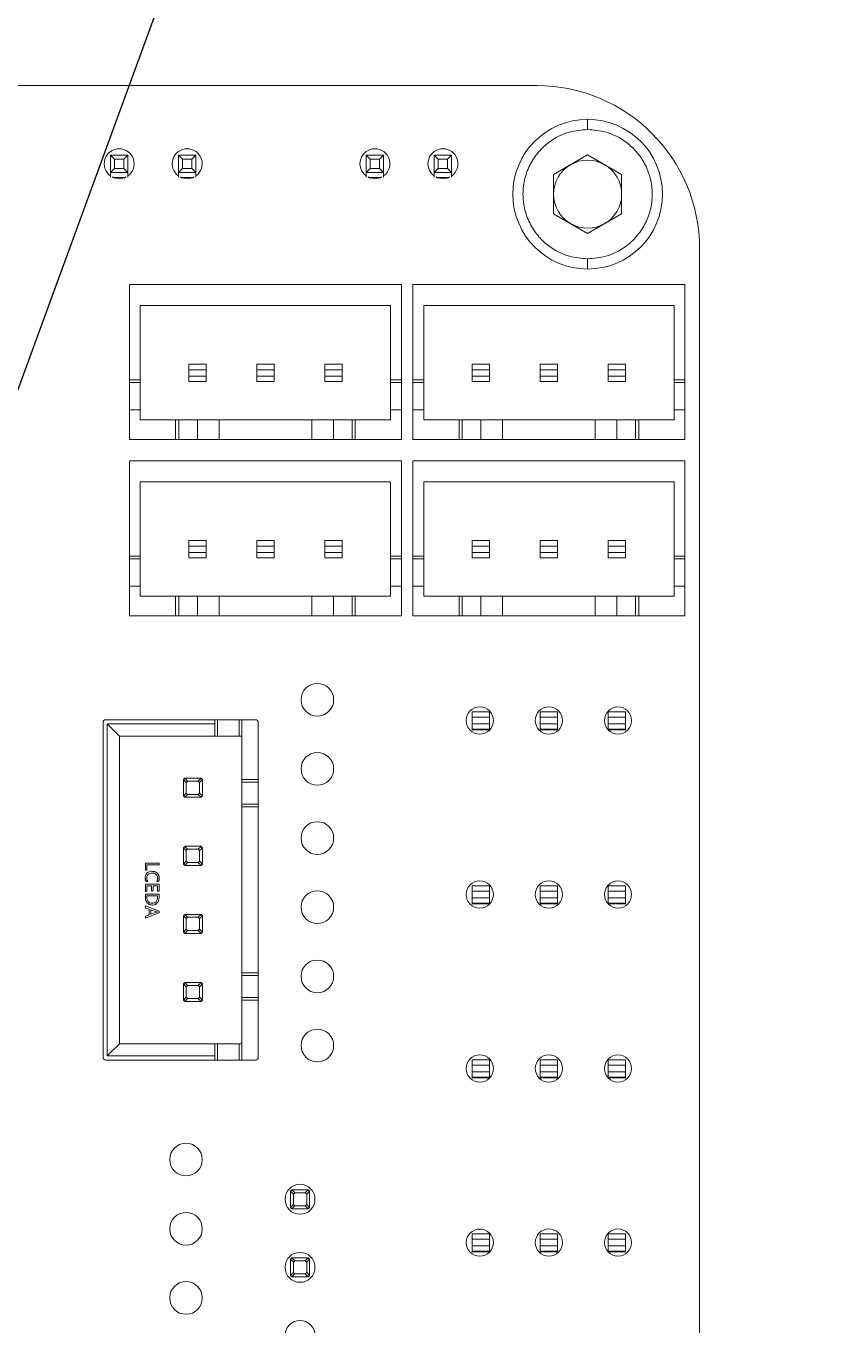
# Model space of a CAD drawing. Header units: millimetres. Extents: x -529 to 1738, y -425 to 849.
# Drawn here: x 223.68 to 238.18, y 770.59 to 794.45 of the extents above; entities that cross this region are included whole.
import ezdxf

# ---------------------------------------------------------------- set-up
doc = ezdxf.new("R2010")
doc.units = ezdxf.units.MM

msp = doc.modelspace()

# ---------------------------------------------------------------- linework, layer by layer
msp.add_line((215.044, 764.596), (238.179, 827.735))
at = {"color": 7, "linetype": 'Continuous', "lineweight": 15}
for p, q in [((233.065, 793.351), (193.065, 793.351)), ((225.234, 791.756), (225.234, 792.076)), ((225.309, 792.001), (225.234, 792.076)), ((225.234, 792.076), (225.554, 792.076)), ((225.554, 792.076), (225.479, 792.001)), ((225.554, 792.076), (225.554, 791.756)), ((226.559, 792.001), (226.484, 792.076)), ((226.484, 792.076), (226.804, 792.076)), ((226.484, 791.756), (226.484, 792.076)), ((226.804, 792.076), (226.729, 792.001)), ((226.804, 792.076), (226.804, 791.756)), ((229.933, 791.756), (229.933, 792.076)), ((230.008, 792.001), (229.933, 792.076)), ((229.933, 792.076), (230.253, 792.076)), ((230.253, 792.076), (230.178, 792.001)), ((230.253, 792.076), (230.253, 791.756)), ((231.183, 791.756), (231.183, 792.076)), ((231.258, 792.001), (231.183, 792.076)), ((231.183, 792.076), (231.503, 792.076)), ((231.503, 792.076), (231.428, 792.001)), ((231.503, 792.076), (231.503, 791.756)), ((234.001, 792.079), (233.376, 791.718)), ((234.626, 791.718), (234.001, 792.079)), ((225.309, 791.831), (225.234, 791.756)), ((225.309, 792.001), (225.309, 791.831)), ((225.479, 792.001), (225.309, 792.001)), ((225.309, 791.831), (225.479, 791.831)), ((225.479, 791.831), (225.479, 792.001)), ((225.554, 791.756), (225.479, 791.831)), ((226.559, 791.831), (226.484, 791.756)), ((226.729, 792.001), (226.559, 792.001)), ((226.559, 792.001), (226.559, 791.831)), ((226.559, 791.831), (226.729, 791.831)), ((226.729, 791.831), (226.729, 792.001)), ((226.804, 791.756), (226.729, 791.831)), ((230.008, 791.831), (229.933, 791.756)), ((230.178, 792.001), (230.008, 792.001)), ((230.008, 792.001), (230.008, 791.831)), ((230.008, 791.831), (230.178, 791.831)), ((230.178, 791.831), (230.178, 792.001)), ((230.253, 791.756), (230.178, 791.831)), ((231.258, 791.831), (231.183, 791.756)), ((231.258, 792.001), (231.258, 791.831)), ((231.428, 792.001), (231.258, 792.001)), ((231.258, 791.831), (231.428, 791.831)), ((231.428, 791.831), (231.428, 792.001)), ((231.503, 791.756), (231.428, 791.831)), ((225.554, 791.756), (225.234, 791.756)), ((225.234, 791.753), (225.234, 791.756)), ((225.234, 791.753), (225.554, 791.753)), ((225.234, 791.672), (225.234, 791.753)), ((225.29, 791.661), (225.497, 791.661)), ((225.554, 791.756), (225.554, 791.753)), ((225.554, 791.753), (225.554, 791.672)), ((226.804, 791.756), (226.484, 791.756)), ((226.484, 791.753), (226.484, 791.756)), ((226.484, 791.753), (226.804, 791.753)), ((226.484, 791.672), (226.484, 791.753)), ((226.54, 791.661), (226.747, 791.661)), ((226.804, 791.756), (226.804, 791.753)), ((226.804, 791.753), (226.804, 791.672)), ((230.253, 791.756), (229.933, 791.756)), ((229.933, 791.753), (229.933, 791.756)), ((229.933, 791.753), (230.253, 791.753)), ((229.933, 791.672), (229.933, 791.753)), ((229.989, 791.661), (230.196, 791.661)), ((230.253, 791.756), (230.253, 791.753)), ((230.253, 791.753), (230.253, 791.672)), ((231.503, 791.756), (231.183, 791.756)), ((231.183, 791.753), (231.183, 791.756)), ((231.183, 791.753), (231.503, 791.753)), ((231.183, 791.672), (231.183, 791.753)), ((231.239, 791.661), (231.446, 791.661)), ((231.503, 791.756), (231.503, 791.753)), ((231.503, 791.753), (231.503, 791.672)), ((233.376, 791.718), (233.376, 790.996)), ((234.626, 790.996), (234.626, 791.718)), ((233.376, 790.996), (234.001, 790.635)), ((234.001, 790.635), (234.626, 790.996)), ((236.058, 746.357), (236.058, 790.357)), ((230.582, 789.699), (225.582, 789.699)), ((225.582, 789.699), (225.582, 787.949)), ((230.582, 787.949), (230.582, 789.699)), ((235.789, 789.699), (230.789, 789.699)), ((230.789, 789.699), (230.789, 787.949)), ((235.789, 787.949), (235.789, 789.699)), ((225.782, 789.312), (230.382, 789.312)), ((225.782, 787.949), (225.782, 789.312)), ((230.382, 789.312), (230.382, 787.949)), ((230.989, 789.312), (235.589, 789.312)), ((230.989, 787.949), (230.989, 789.312)), ((235.589, 789.312), (235.589, 787.949)), ((226.672, 788.134), (226.672, 788.234)), ((226.992, 788.234), (226.672, 788.234)), ((226.992, 788.134), (226.992, 788.234)), ((227.922, 788.134), (227.922, 788.234)), ((228.242, 788.234), (227.922, 788.234)), ((228.242, 788.134), (228.242, 788.234)), ((229.172, 788.134), (229.172, 788.234)), ((229.492, 788.234), (229.172, 788.234)), ((229.492, 788.134), (229.492, 788.234)), ((231.879, 788.134), (231.879, 788.234)), ((232.199, 788.234), (231.879, 788.234)), ((232.199, 788.134), (232.199, 788.234)), ((233.449, 788.234), (233.129, 788.234)), ((233.129, 788.134), (233.129, 788.234)), ((233.449, 788.134), (233.449, 788.234)), ((234.379, 788.134), (234.379, 788.234)), ((234.699, 788.234), (234.379, 788.234)), ((234.699, 788.134), (234.699, 788.234)), ((226.672, 788.014), (226.672, 788.134)), ((226.992, 788.134), (226.672, 788.134)), ((226.672, 788.014), (226.992, 788.014)), ((226.672, 787.914), (226.672, 788.014)), ((226.992, 788.014), (226.992, 788.134)), ((226.992, 787.914), (226.992, 788.014)), ((228.242, 788.134), (227.922, 788.134)), ((227.922, 788.014), (227.922, 788.134)), ((227.922, 788.014), (228.242, 788.014)), ((227.922, 787.914), (227.922, 788.014)), ((228.242, 788.014), (228.242, 788.134)), ((228.242, 787.914), (228.242, 788.014)), ((229.492, 788.134), (229.172, 788.134)), ((229.172, 788.014), (229.172, 788.134)), ((229.172, 787.914), (229.172, 788.014)), ((229.172, 788.014), (229.492, 788.014)), ((229.492, 788.014), (229.492, 788.134)), ((229.492, 787.914), (229.492, 788.014)), ((232.199, 788.134), (231.879, 788.134)), ((231.879, 788.014), (231.879, 788.134)), ((231.879, 788.014), (232.199, 788.014)), ((231.879, 787.914), (231.879, 788.014)), ((232.199, 788.014), (232.199, 788.134)), ((232.199, 787.914), (232.199, 788.014)), ((233.129, 788.014), (233.129, 788.134)), ((233.449, 788.134), (233.129, 788.134)), ((233.129, 788.014), (233.449, 788.014)), ((233.129, 787.914), (233.129, 788.014)), ((233.449, 788.014), (233.449, 788.134)), ((233.449, 787.914), (233.449, 788.014)), ((234.699, 788.134), (234.379, 788.134)), ((234.379, 788.014), (234.379, 788.134)), ((234.379, 788.014), (234.699, 788.014)), ((234.379, 787.914), (234.379, 788.014)), ((234.699, 788.014), (234.699, 788.134)), ((234.699, 787.914), (234.699, 788.014)), ((225.582, 787.949), (225.782, 787.949)), ((225.582, 787.899), (225.582, 787.949)), ((225.782, 787.899), (225.582, 787.899)), ((225.582, 787.899), (225.582, 787.399)), ((225.782, 787.899), (225.782, 787.949)), ((225.782, 787.399), (225.782, 787.899)), ((226.672, 787.914), (226.992, 787.914)), ((227.922, 787.914), (228.242, 787.914)), ((229.172, 787.914), (229.492, 787.914)), ((230.382, 787.949), (230.582, 787.949)), ((230.382, 787.949), (230.382, 787.899)), ((230.582, 787.899), (230.382, 787.899)), ((230.382, 787.899), (230.382, 787.399)), ((230.582, 787.949), (230.582, 787.899)), ((230.582, 787.399), (230.582, 787.899)), ((230.789, 787.949), (230.989, 787.949)), ((230.789, 787.899), (230.789, 787.949)), ((230.989, 787.899), (230.789, 787.899)), ((230.789, 787.899), (230.789, 787.399)), ((230.989, 787.899), (230.989, 787.949)), ((230.989, 787.399), (230.989, 787.899)), ((231.879, 787.914), (232.199, 787.914)), ((233.129, 787.914), (233.449, 787.914)), ((234.379, 787.914), (234.699, 787.914)), ((235.589, 787.949), (235.789, 787.949)), ((235.589, 787.949), (235.589, 787.899)), ((235.789, 787.899), (235.589, 787.899)), ((235.589, 787.899), (235.589, 787.399)), ((235.789, 787.949), (235.789, 787.899)), ((235.789, 787.399), (235.789, 787.899)), ((225.782, 787.399), (225.582, 787.399)), ((225.582, 787.399), (225.582, 786.849)), ((225.782, 787.212), (225.782, 787.399)), ((230.582, 787.399), (230.382, 787.399)), ((230.382, 787.399), (230.382, 787.212)), ((230.582, 786.849), (230.582, 787.399)), ((230.789, 787.399), (230.789, 786.849)), ((230.989, 787.399), (230.789, 787.399)), ((230.989, 787.212), (230.989, 787.399)), ((235.789, 787.399), (235.589, 787.399)), ((235.589, 787.399), (235.589, 787.212)), ((235.789, 786.849), (235.789, 787.399)), ((226.432, 787.212), (225.782, 787.212)), ((226.432, 786.849), (226.432, 787.212)), ((226.432, 787.212), (226.491, 787.212)), ((226.491, 786.849), (226.491, 787.212)), ((226.832, 787.212), (226.491, 787.212)), ((226.832, 786.849), (226.832, 787.212)), ((227.232, 787.212), (226.832, 787.212)), ((227.232, 787.212), (227.232, 786.849)), ((228.932, 787.212), (227.232, 787.212)), ((228.932, 786.849), (228.932, 787.212)), ((229.332, 787.212), (228.932, 787.212)), ((229.332, 787.212), (229.332, 786.849)), ((229.673, 787.212), (229.332, 787.212)), ((229.673, 787.212), (229.673, 786.849)), ((229.732, 787.212), (229.673, 787.212)), ((229.732, 787.212), (229.732, 786.849)), ((230.382, 787.212), (229.732, 787.212)), ((231.639, 787.212), (230.989, 787.212)), ((231.639, 786.849), (231.639, 787.212)), ((231.639, 787.212), (231.698, 787.212)), ((231.698, 786.849), (231.698, 787.212)), ((232.039, 787.212), (231.698, 787.212)), ((232.039, 786.849), (232.039, 787.212)), ((232.439, 787.212), (232.039, 787.212)), ((234.139, 787.212), (232.439, 787.212)), ((232.439, 787.212), (232.439, 786.849)), ((234.139, 786.849), (234.139, 787.212)), ((234.539, 787.212), (234.139, 787.212)), ((234.539, 787.212), (234.539, 786.849)), ((234.88, 787.212), (234.539, 787.212)), ((234.88, 787.212), (234.88, 786.849)), ((234.939, 787.212), (234.88, 787.212)), ((234.939, 787.212), (234.939, 786.849)), ((235.589, 787.212), (234.939, 787.212)), ((225.582, 786.849), (226.432, 786.849)), ((226.432, 786.849), (226.491, 786.849)), ((226.491, 786.849), (226.832, 786.849)), ((226.832, 786.849), (227.232, 786.849)), ((227.232, 786.849), (228.932, 786.849)), ((229.332, 786.849), (228.932, 786.849)), ((229.332, 786.849), (229.673, 786.849)), ((229.732, 786.849), (229.673, 786.849)), ((229.732, 786.849), (230.582, 786.849)), ((230.789, 786.849), (231.639, 786.849)), ((231.639, 786.849), (231.698, 786.849)), ((231.698, 786.849), (232.039, 786.849)), ((232.039, 786.849), (232.439, 786.849)), ((232.439, 786.849), (234.139, 786.849)), ((234.539, 786.849), (234.139, 786.849)), ((234.539, 786.849), (234.88, 786.849)), ((234.939, 786.849), (234.88, 786.849)), ((234.939, 786.849), (235.789, 786.849)), ((230.582, 786.461), (225.582, 786.461)), ((225.582, 786.461), (225.582, 784.711)), ((230.582, 784.711), (230.582, 786.461)), ((235.789, 786.461), (230.789, 786.461)), ((230.789, 786.461), (230.789, 784.711)), ((235.789, 784.711), (235.789, 786.461)), ((225.782, 786.073), (230.382, 786.073)), ((225.782, 784.711), (225.782, 786.073)), ((230.382, 786.073), (230.382, 784.711)), ((230.989, 786.073), (235.589, 786.073)), ((230.989, 784.711), (230.989, 786.073)), ((235.589, 786.073), (235.589, 784.711)), ((226.672, 784.896), (226.672, 784.996)), ((226.992, 784.996), (226.672, 784.996)), ((226.992, 784.896), (226.672, 784.896)), ((226.672, 784.776), (226.672, 784.896)), ((226.992, 784.896), (226.992, 784.996)), ((226.992, 784.776), (226.992, 784.896)), ((228.242, 784.996), (227.922, 784.996)), ((227.922, 784.896), (227.922, 784.996)), ((228.242, 784.896), (227.922, 784.896)), ((227.922, 784.776), (227.922, 784.896)), ((228.242, 784.896), (228.242, 784.996)), ((228.242, 784.776), (228.242, 784.896)), ((229.492, 784.996), (229.172, 784.996)), ((229.172, 784.896), (229.172, 784.996)), ((229.172, 784.776), (229.172, 784.896)), ((229.492, 784.896), (229.172, 784.896)), ((229.492, 784.896), (229.492, 784.996)), ((229.492, 784.776), (229.492, 784.896)), ((231.879, 784.896), (231.879, 784.996)), ((232.199, 784.996), (231.879, 784.996)), ((232.199, 784.896), (231.879, 784.896)), ((231.879, 784.776), (231.879, 784.896)), ((232.199, 784.896), (232.199, 784.996)), ((232.199, 784.776), (232.199, 784.896)), ((233.449, 784.996), (233.129, 784.996)), ((233.129, 784.896), (233.129, 784.996)), ((233.449, 784.896), (233.129, 784.896)), ((233.129, 784.776), (233.129, 784.896)), ((233.449, 784.896), (233.449, 784.996)), ((233.449, 784.776), (233.449, 784.896)), ((234.699, 784.996), (234.379, 784.996)), ((234.379, 784.896), (234.379, 784.996)), ((234.379, 784.776), (234.379, 784.896)), ((234.699, 784.896), (234.379, 784.896)), ((234.699, 784.896), (234.699, 784.996)), ((234.699, 784.776), (234.699, 784.896)), ((225.582, 784.711), (225.782, 784.711)), ((225.582, 784.661), (225.582, 784.711)), ((225.782, 784.661), (225.582, 784.661)), ((225.582, 784.661), (225.582, 784.161)), ((225.782, 784.661), (225.782, 784.711)), ((225.782, 784.161), (225.782, 784.661)), ((226.672, 784.776), (226.992, 784.776)), ((226.672, 784.676), (226.672, 784.776)), ((226.672, 784.676), (226.992, 784.676)), ((226.992, 784.676), (226.992, 784.776)), ((227.922, 784.776), (228.242, 784.776)), ((227.922, 784.676), (227.922, 784.776)), ((227.922, 784.676), (228.242, 784.676)), ((228.242, 784.676), (228.242, 784.776)), ((229.172, 784.776), (229.492, 784.776)), ((229.172, 784.676), (229.172, 784.776)), ((229.172, 784.676), (229.492, 784.676)), ((229.492, 784.676), (229.492, 784.776)), ((230.382, 784.711), (230.582, 784.711)), ((230.382, 784.711), (230.382, 784.661)), ((230.582, 784.661), (230.382, 784.661)), ((230.382, 784.661), (230.382, 784.161)), ((230.582, 784.711), (230.582, 784.661)), ((230.582, 784.161), (230.582, 784.661)), ((230.789, 784.711), (230.989, 784.711)), ((230.789, 784.661), (230.789, 784.711)), ((230.989, 784.661), (230.789, 784.661)), ((230.789, 784.661), (230.789, 784.161)), ((230.989, 784.661), (230.989, 784.711)), ((230.989, 784.161), (230.989, 784.661)), ((231.879, 784.776), (232.199, 784.776)), ((231.879, 784.676), (231.879, 784.776)), ((231.879, 784.676), (232.199, 784.676)), ((232.199, 784.676), (232.199, 784.776)), ((233.129, 784.776), (233.449, 784.776)), ((233.129, 784.676), (233.129, 784.776)), ((233.129, 784.676), (233.449, 784.676)), ((233.449, 784.676), (233.449, 784.776)), ((234.379, 784.776), (234.699, 784.776)), ((234.379, 784.676), (234.379, 784.776)), ((234.379, 784.676), (234.699, 784.676)), ((234.699, 784.676), (234.699, 784.776)), ((235.589, 784.711), (235.789, 784.711)), ((235.589, 784.711), (235.589, 784.661)), ((235.789, 784.661), (235.589, 784.661)), ((235.589, 784.661), (235.589, 784.161)), ((235.789, 784.711), (235.789, 784.661)), ((235.789, 784.161), (235.789, 784.661)), ((225.782, 784.161), (225.582, 784.161)), ((225.582, 784.161), (225.582, 783.611)), ((225.782, 783.973), (225.782, 784.161)), ((230.582, 784.161), (230.382, 784.161)), ((230.382, 784.161), (230.382, 783.973)), ((230.582, 783.611), (230.582, 784.161)), ((230.989, 784.161), (230.789, 784.161)), ((230.789, 784.161), (230.789, 783.611)), ((230.989, 783.973), (230.989, 784.161)), ((235.789, 784.161), (235.589, 784.161)), ((235.589, 784.161), (235.589, 783.973)), ((235.789, 783.611), (235.789, 784.161)), ((226.432, 783.973), (225.782, 783.973)), ((226.432, 783.611), (226.432, 783.973)), ((226.432, 783.973), (226.491, 783.973)), ((226.491, 783.611), (226.491, 783.973)), ((226.832, 783.973), (226.491, 783.973)), ((226.832, 783.611), (226.832, 783.973)), ((227.232, 783.973), (226.832, 783.973)), ((228.932, 783.973), (227.232, 783.973)), ((227.232, 783.973), (227.232, 783.611)), ((228.932, 783.611), (228.932, 783.973)), ((229.332, 783.973), (228.932, 783.973)), ((229.332, 783.973), (229.332, 783.611)), ((229.673, 783.973), (229.332, 783.973)), ((229.673, 783.973), (229.673, 783.611)), ((229.732, 783.973), (229.673, 783.973)), ((229.732, 783.973), (229.732, 783.611)), ((230.382, 783.973), (229.732, 783.973)), ((231.639, 783.973), (230.989, 783.973)), ((231.639, 783.611), (231.639, 783.973)), ((231.639, 783.973), (231.698, 783.973)), ((231.698, 783.611), (231.698, 783.973)), ((232.039, 783.973), (231.698, 783.973)), ((232.039, 783.611), (232.039, 783.973)), ((232.439, 783.973), (232.039, 783.973)), ((234.139, 783.973), (232.439, 783.973)), ((232.439, 783.973), (232.439, 783.611)), ((234.139, 783.611), (234.139, 783.973)), ((234.539, 783.973), (234.139, 783.973)), ((234.539, 783.973), (234.539, 783.611)), ((234.88, 783.973), (234.539, 783.973)), ((234.88, 783.973), (234.88, 783.611)), ((234.939, 783.973), (234.88, 783.973)), ((234.939, 783.973), (234.939, 783.611)), ((235.589, 783.973), (234.939, 783.973)), ((225.582, 783.611), (226.432, 783.611)), ((226.432, 783.611), (226.491, 783.611)), ((226.491, 783.611), (226.832, 783.611)), ((226.832, 783.611), (227.232, 783.611)), ((227.232, 783.611), (228.932, 783.611)), ((229.332, 783.611), (228.932, 783.611)), ((229.332, 783.611), (229.673, 783.611)), ((229.732, 783.611), (229.673, 783.611)), ((229.732, 783.611), (230.582, 783.611)), ((230.789, 783.611), (231.639, 783.611)), ((231.639, 783.611), (231.698, 783.611)), ((231.698, 783.611), (232.039, 783.611)), ((232.039, 783.611), (232.439, 783.611)), ((232.439, 783.611), (234.139, 783.611)), ((234.539, 783.611), (234.139, 783.611)), ((234.539, 783.611), (234.88, 783.611)), ((234.939, 783.611), (234.88, 783.611)), ((234.939, 783.611), (235.789, 783.611)), ((232.199, 781.852), (231.879, 781.852)), ((231.879, 781.752), (231.879, 781.852)), ((232.199, 781.752), (232.199, 781.852)), ((233.449, 781.852), (233.129, 781.852)), ((233.129, 781.752), (233.129, 781.852)), ((233.449, 781.752), (233.449, 781.852)), ((234.699, 781.852), (234.379, 781.852)), ((234.379, 781.752), (234.379, 781.852)), ((234.699, 781.752), (234.699, 781.852)), ((225.099, 781.656), (225.099, 775.506)), ((227.149, 781.706), (225.149, 781.706)), ((225.174, 781.631), (227.149, 781.631)), ((225.174, 775.531), (225.174, 781.631)), ((225.399, 781.406), (225.174, 781.631)), ((227.149, 781.706), (227.149, 781.631)), ((227.199, 781.706), (227.149, 781.706)), ((227.149, 781.631), (227.149, 781.406)), ((227.199, 781.406), (227.199, 781.706)), ((227.599, 781.706), (227.199, 781.706)), ((227.599, 781.706), (227.599, 781.406)), ((227.649, 781.706), (227.599, 781.706)), ((227.899, 781.706), (227.649, 781.706)), ((227.649, 780.606), (227.649, 781.706)), ((227.949, 780.606), (227.949, 781.656)), ((231.879, 781.632), (231.879, 781.752)), ((232.199, 781.752), (231.879, 781.752)), ((231.879, 781.532), (231.879, 781.632)), ((232.199, 781.632), (231.879, 781.632)), ((232.199, 781.532), (231.879, 781.532)), ((231.879, 781.522), (231.879, 781.532)), ((231.879, 781.522), (232.199, 781.522)), ((232.199, 781.632), (232.199, 781.752)), ((232.199, 781.532), (232.199, 781.632)), ((232.199, 781.522), (232.199, 781.532)), ((233.449, 781.752), (233.129, 781.752)), ((233.129, 781.632), (233.129, 781.752)), ((233.449, 781.632), (233.129, 781.632)), ((233.129, 781.532), (233.129, 781.632)), ((233.449, 781.532), (233.129, 781.532)), ((233.129, 781.522), (233.129, 781.532)), ((233.129, 781.522), (233.449, 781.522)), ((233.449, 781.632), (233.449, 781.752)), ((233.449, 781.532), (233.449, 781.632)), ((233.449, 781.522), (233.449, 781.532)), ((234.379, 781.632), (234.379, 781.752)), ((234.699, 781.752), (234.379, 781.752)), ((234.379, 781.532), (234.379, 781.632)), ((234.699, 781.632), (234.379, 781.632)), ((234.699, 781.532), (234.379, 781.532)), ((234.379, 781.522), (234.379, 781.532)), ((234.379, 781.522), (234.699, 781.522)), ((234.699, 781.632), (234.699, 781.752)), ((234.699, 781.532), (234.699, 781.632)), ((234.699, 781.522), (234.699, 781.532)), ((227.149, 781.406), (225.399, 781.406)), ((225.399, 781.406), (225.399, 775.756)), ((227.199, 781.406), (227.149, 781.406)), ((227.599, 781.406), (227.199, 781.406)), ((227.649, 781.406), (227.599, 781.406)), ((226.598, 780.63), (226.574, 780.606)), ((226.627, 780.553), (226.574, 780.606)), ((226.574, 780.606), (226.574, 780.306)), ((226.574, 780.606), (226.574, 780.606)), ((226.599, 780.631), (226.598, 780.63)), ((226.598, 780.63), (226.651, 780.577)), ((226.899, 780.631), (226.599, 780.631)), ((226.651, 780.577), (226.627, 780.553)), ((226.651, 780.577), (226.846, 780.577)), ((226.846, 780.577), (226.9, 780.63)), ((226.87, 780.553), (226.846, 780.577)), ((226.924, 780.606), (226.87, 780.553)), ((226.9, 780.63), (226.899, 780.631)), ((226.924, 780.606), (226.9, 780.63)), ((226.924, 780.606), (226.924, 780.606)), ((226.924, 780.306), (226.924, 780.606)), ((227.649, 780.606), (227.949, 780.606)), ((227.649, 780.556), (227.649, 780.606)), ((227.949, 780.556), (227.949, 780.606)), ((226.574, 780.305), (226.627, 780.358)), ((226.651, 780.334), (226.598, 780.281)), ((226.627, 780.553), (226.627, 780.358)), ((226.627, 780.358), (226.651, 780.334)), ((226.651, 780.334), (226.846, 780.334)), ((226.846, 780.334), (226.87, 780.358)), ((226.9, 780.281), (226.846, 780.334)), ((226.87, 780.358), (226.87, 780.553)), ((226.87, 780.358), (226.924, 780.305)), ((227.649, 780.556), (227.949, 780.556)), ((227.649, 780.156), (227.649, 780.556)), ((227.949, 780.156), (227.949, 780.556)), ((226.574, 780.306), (226.574, 780.305)), ((226.598, 780.281), (226.574, 780.305)), ((226.598, 780.281), (226.599, 780.281)), ((226.599, 780.281), (226.899, 780.281)), ((226.899, 780.281), (226.9, 780.281)), ((226.924, 780.305), (226.9, 780.281)), ((226.924, 780.305), (226.924, 780.306)), ((227.949, 780.156), (227.649, 780.156)), ((227.649, 780.106), (227.649, 780.156)), ((227.649, 777.056), (227.649, 780.106)), ((227.649, 780.106), (227.949, 780.106)), ((227.949, 780.106), (227.949, 780.156)), ((227.949, 777.056), (227.949, 780.106)), ((226.598, 779.38), (226.574, 779.356)), ((226.599, 779.381), (226.598, 779.38)), ((226.598, 779.38), (226.651, 779.327)), ((226.899, 779.381), (226.599, 779.381)), ((226.846, 779.327), (226.9, 779.38)), ((226.9, 779.38), (226.899, 779.381)), ((226.924, 779.356), (226.9, 779.38)), ((226.574, 779.356), (226.574, 779.056)), ((226.574, 779.356), (226.574, 779.356)), ((226.627, 779.303), (226.574, 779.356)), ((226.651, 779.327), (226.627, 779.303)), ((226.627, 779.303), (226.627, 779.108)), ((226.651, 779.327), (226.846, 779.327)), ((226.87, 779.303), (226.846, 779.327)), ((226.924, 779.356), (226.87, 779.303)), ((226.87, 779.108), (226.87, 779.303)), ((226.924, 779.356), (226.924, 779.356)), ((226.924, 779.056), (226.924, 779.356)), ((226.126, 779.071), (225.876, 779.071)), ((225.876, 779.071), (225.876, 778.943)), ((225.876, 778.943), (225.903, 778.943)), ((225.903, 778.943), (225.903, 779.038)), ((225.903, 779.038), (226.126, 779.038)), ((226.126, 779.038), (226.126, 779.071)), ((226.574, 779.055), (226.627, 779.108)), ((226.574, 779.056), (226.574, 779.055)), ((226.598, 779.031), (226.574, 779.055)), ((226.651, 779.084), (226.598, 779.031)), ((226.598, 779.031), (226.599, 779.031)), ((226.599, 779.031), (226.899, 779.031)), ((226.627, 779.108), (226.651, 779.084)), ((226.651, 779.084), (226.846, 779.084)), ((226.846, 779.084), (226.87, 779.108)), ((226.9, 779.031), (226.846, 779.084)), ((226.87, 779.108), (226.924, 779.055)), ((226.899, 779.031), (226.9, 779.031)), ((226.924, 779.055), (226.9, 779.031)), ((226.924, 779.055), (226.924, 779.056)), ((226.126, 778.687), (225.876, 778.687)), ((225.876, 778.687), (225.876, 778.553)), ((225.889, 778.736), (225.916, 778.736)), ((225.903, 778.553), (225.903, 778.654)), ((225.903, 778.654), (225.989, 778.654)), ((225.989, 778.654), (225.989, 778.565)), ((226.016, 778.565), (226.016, 778.654)), ((226.016, 778.654), (226.099, 778.654)), ((226.086, 778.736), (226.119, 778.736)), ((226.099, 778.654), (226.099, 778.559)), ((226.126, 778.559), (226.126, 778.687)), ((232.199, 778.656), (231.879, 778.656)), ((231.879, 778.556), (231.879, 778.656)), ((232.199, 778.556), (232.199, 778.656)), ((233.449, 778.656), (233.129, 778.656)), ((233.129, 778.556), (233.129, 778.656)), ((233.449, 778.556), (233.449, 778.656)), ((234.379, 778.556), (234.379, 778.656)), ((234.699, 778.656), (234.379, 778.656)), ((234.699, 778.556), (234.699, 778.656)), ((225.876, 778.553), (225.903, 778.553)), ((225.876, 778.504), (225.876, 778.436)), ((226.126, 778.504), (225.876, 778.504)), ((225.903, 778.435), (225.903, 778.471)), ((225.903, 778.471), (226.099, 778.471)), ((225.989, 778.565), (226.016, 778.565)), ((226.099, 778.559), (226.126, 778.559)), ((226.099, 778.471), (226.099, 778.434)), ((226.126, 778.434), (226.126, 778.504)), ((232.199, 778.556), (231.879, 778.556)), ((231.879, 778.436), (231.879, 778.556)), ((232.199, 778.436), (231.879, 778.436)), ((231.879, 778.336), (231.879, 778.436)), ((232.199, 778.436), (232.199, 778.556)), ((232.199, 778.336), (232.199, 778.436)), ((233.449, 778.556), (233.129, 778.556)), ((233.129, 778.436), (233.129, 778.556)), ((233.449, 778.436), (233.129, 778.436)), ((233.129, 778.336), (233.129, 778.436)), ((233.449, 778.436), (233.449, 778.556)), ((233.449, 778.336), (233.449, 778.436)), ((234.699, 778.556), (234.379, 778.556)), ((234.379, 778.436), (234.379, 778.556)), ((234.379, 778.336), (234.379, 778.436)), ((234.699, 778.436), (234.379, 778.436)), ((234.699, 778.436), (234.699, 778.556)), ((234.699, 778.336), (234.699, 778.436)), ((226.126, 778.19), (225.876, 778.285)), ((225.876, 778.285), (225.876, 778.248)), ((225.876, 778.248), (225.946, 778.224)), ((225.946, 778.224), (225.946, 778.121)), ((225.974, 778.132), (225.974, 778.216)), ((225.974, 778.216), (226.078, 778.179)), ((226.126, 778.157), (226.126, 778.19)), ((232.199, 778.336), (231.879, 778.336)), ((231.879, 778.326), (231.879, 778.336)), ((231.879, 778.326), (232.199, 778.326)), ((232.199, 778.326), (232.199, 778.336)), ((233.449, 778.336), (233.129, 778.336)), ((233.129, 778.326), (233.129, 778.336)), ((233.129, 778.326), (233.449, 778.326)), ((233.449, 778.326), (233.449, 778.336)), ((234.699, 778.336), (234.379, 778.336)), ((234.379, 778.326), (234.379, 778.336)), ((234.379, 778.326), (234.699, 778.326)), ((234.699, 778.326), (234.699, 778.336)), ((225.876, 778.059), (226.126, 778.157)), ((225.946, 778.121), (225.876, 778.096)), ((225.876, 778.096), (225.876, 778.059)), ((226.078, 778.17), (225.974, 778.132)), ((226.095, 778.175), (226.095, 778.174)), ((226.598, 778.13), (226.574, 778.106)), ((226.574, 778.106), (226.574, 777.806)), ((226.574, 778.106), (226.574, 778.106)), ((226.627, 778.053), (226.574, 778.106)), ((226.599, 778.131), (226.598, 778.13)), ((226.598, 778.13), (226.651, 778.077)), ((226.899, 778.131), (226.599, 778.131)), ((226.651, 778.077), (226.627, 778.053)), ((226.627, 778.053), (226.627, 777.858)), ((226.651, 778.077), (226.846, 778.077)), ((226.846, 778.077), (226.9, 778.13)), ((226.87, 778.053), (226.846, 778.077)), ((226.924, 778.106), (226.87, 778.053)), ((226.87, 777.858), (226.87, 778.053)), ((226.9, 778.13), (226.899, 778.131)), ((226.924, 778.106), (226.9, 778.13)), ((226.924, 778.106), (226.924, 778.106)), ((226.924, 777.806), (226.924, 778.106)), ((226.574, 777.805), (226.627, 777.858)), ((226.574, 777.806), (226.574, 777.805)), ((226.598, 777.781), (226.574, 777.805)), ((226.651, 777.834), (226.598, 777.781)), ((226.598, 777.781), (226.599, 777.781)), ((226.599, 777.781), (226.899, 777.781)), ((226.627, 777.858), (226.651, 777.834)), ((226.651, 777.834), (226.846, 777.834)), ((226.846, 777.834), (226.87, 777.858)), ((226.9, 777.781), (226.846, 777.834)), ((226.87, 777.858), (226.924, 777.805)), ((226.899, 777.781), (226.9, 777.781)), ((226.924, 777.805), (226.9, 777.781)), ((226.924, 777.805), (226.924, 777.806)), ((227.649, 777.056), (227.949, 777.056)), ((227.649, 777.006), (227.649, 777.056)), ((227.649, 777.006), (227.949, 777.006)), ((227.649, 776.606), (227.649, 777.006)), ((227.949, 777.006), (227.949, 777.056)), ((227.949, 776.606), (227.949, 777.006)), ((226.598, 776.88), (226.574, 776.856)), ((226.574, 776.856), (226.574, 776.556)), ((226.574, 776.856), (226.574, 776.856)), ((226.627, 776.803), (226.574, 776.856)), ((226.599, 776.881), (226.598, 776.88)), ((226.598, 776.88), (226.651, 776.827)), ((226.899, 776.881), (226.599, 776.881)), ((226.651, 776.827), (226.627, 776.803)), ((226.627, 776.803), (226.627, 776.608)), ((226.651, 776.827), (226.846, 776.827)), ((226.846, 776.827), (226.9, 776.88)), ((226.87, 776.803), (226.846, 776.827)), ((226.924, 776.856), (226.87, 776.803)), ((226.87, 776.608), (226.87, 776.803)), ((226.9, 776.88), (226.899, 776.881)), ((226.924, 776.856), (226.9, 776.88)), ((226.924, 776.856), (226.924, 776.856)), ((226.924, 776.556), (226.924, 776.856)), ((226.574, 776.555), (226.627, 776.608)), ((226.574, 776.556), (226.574, 776.555)), ((226.598, 776.531), (226.574, 776.555)), ((226.651, 776.584), (226.598, 776.531)), ((226.598, 776.531), (226.599, 776.531)), ((226.599, 776.531), (226.899, 776.531)), ((226.627, 776.608), (226.651, 776.584)), ((226.651, 776.584), (226.846, 776.584)), ((226.846, 776.584), (226.87, 776.608)), ((226.9, 776.531), (226.846, 776.584)), ((226.87, 776.608), (226.924, 776.555)), ((226.899, 776.531), (226.9, 776.531)), ((226.924, 776.555), (226.9, 776.531)), ((226.924, 776.555), (226.924, 776.556)), ((227.949, 776.606), (227.649, 776.606)), ((227.649, 776.556), (227.649, 776.606)), ((227.649, 775.456), (227.649, 776.556)), ((227.649, 776.556), (227.949, 776.556)), ((227.949, 776.556), (227.949, 776.606)), ((227.949, 775.506), (227.949, 776.556)), ((225.399, 775.756), (225.174, 775.531)), ((225.399, 775.756), (227.149, 775.756)), ((227.149, 775.756), (227.149, 775.531)), ((227.199, 775.756), (227.149, 775.756)), ((227.199, 775.756), (227.199, 775.456)), ((227.599, 775.756), (227.199, 775.756)), ((227.599, 775.756), (227.599, 775.456)), ((227.649, 775.756), (227.599, 775.756)), ((225.149, 775.456), (227.149, 775.456)), ((227.149, 775.531), (225.174, 775.531)), ((227.149, 775.456), (227.149, 775.531)), ((227.149, 775.456), (227.199, 775.456)), ((227.199, 775.456), (227.599, 775.456)), ((227.599, 775.456), (227.649, 775.456)), ((227.649, 775.456), (227.899, 775.456)), ((232.199, 775.46), (231.879, 775.46)), ((231.879, 775.36), (231.879, 775.46)), ((232.199, 775.36), (231.879, 775.36)), ((231.879, 775.24), (231.879, 775.36)), ((232.199, 775.36), (232.199, 775.46)), ((232.199, 775.24), (232.199, 775.36)), ((233.449, 775.46), (233.129, 775.46)), ((233.129, 775.36), (233.129, 775.46)), ((233.449, 775.36), (233.129, 775.36)), ((233.129, 775.24), (233.129, 775.36)), ((233.449, 775.36), (233.449, 775.46)), ((233.449, 775.24), (233.449, 775.36)), ((234.379, 775.36), (234.379, 775.46)), ((234.699, 775.46), (234.379, 775.46)), ((234.699, 775.36), (234.379, 775.36)), ((234.379, 775.24), (234.379, 775.36)), ((234.699, 775.36), (234.699, 775.46)), ((234.699, 775.24), (234.699, 775.36)), ((231.879, 775.14), (231.879, 775.24)), ((232.199, 775.24), (231.879, 775.24)), ((232.199, 775.14), (231.879, 775.14)), ((231.879, 775.13), (231.879, 775.14)), ((231.879, 775.13), (232.199, 775.13)), ((232.199, 775.14), (232.199, 775.24)), ((232.199, 775.13), (232.199, 775.14)), ((233.449, 775.24), (233.129, 775.24)), ((233.129, 775.14), (233.129, 775.24)), ((233.449, 775.14), (233.129, 775.14)), ((233.129, 775.13), (233.129, 775.14)), ((233.129, 775.13), (233.449, 775.13)), ((233.449, 775.14), (233.449, 775.24)), ((233.449, 775.13), (233.449, 775.14)), ((234.699, 775.24), (234.379, 775.24)), ((234.379, 775.14), (234.379, 775.24)), ((234.699, 775.14), (234.379, 775.14)), ((234.379, 775.13), (234.379, 775.14)), ((234.379, 775.13), (234.699, 775.13)), ((234.699, 775.14), (234.699, 775.24)), ((234.699, 775.13), (234.699, 775.14)), ((228.542, 773.05), (228.566, 773.074)), ((228.542, 773.049), (228.542, 773.05)), ((228.542, 773.05), (228.596, 772.996)), ((228.542, 772.749), (228.542, 773.049)), ((228.62, 773.02), (228.566, 773.074)), ((228.566, 773.074), (228.567, 773.074)), ((228.867, 773.074), (228.567, 773.074)), ((228.596, 772.996), (228.62, 773.02)), ((228.596, 772.802), (228.596, 772.996)), ((228.62, 773.02), (228.814, 773.02)), ((228.814, 773.02), (228.868, 773.074)), ((228.839, 772.996), (228.814, 773.02)), ((228.839, 772.996), (228.892, 773.05)), ((228.839, 772.802), (228.839, 772.996)), ((228.868, 773.074), (228.867, 773.074)), ((228.892, 773.05), (228.868, 773.074)), ((228.892, 773.05), (228.892, 773.049)), ((228.892, 772.749), (228.892, 773.049)), ((228.542, 772.748), (228.596, 772.802)), ((228.542, 772.749), (228.542, 772.748)), ((228.566, 772.724), (228.542, 772.748)), ((228.566, 772.724), (228.62, 772.778)), ((228.566, 772.724), (228.567, 772.724)), ((228.867, 772.724), (228.567, 772.724)), ((228.62, 772.778), (228.596, 772.802)), ((228.62, 772.778), (228.814, 772.778)), ((228.814, 772.778), (228.839, 772.802)), ((228.868, 772.724), (228.814, 772.778)), ((228.892, 772.748), (228.839, 772.802)), ((228.867, 772.724), (228.868, 772.724)), ((228.868, 772.724), (228.892, 772.748)), ((228.892, 772.748), (228.892, 772.749)), ((231.879, 772.164), (231.879, 772.264)), ((232.199, 772.264), (231.879, 772.264)), ((232.199, 772.164), (232.199, 772.264)), ((233.129, 772.164), (233.129, 772.264)), ((233.449, 772.264), (233.129, 772.264)), ((233.449, 772.164), (233.449, 772.264)), ((234.379, 772.164), (234.379, 772.264)), ((234.699, 772.264), (234.379, 772.264)), ((234.699, 772.164), (234.699, 772.264)), ((231.879, 772.044), (231.879, 772.164)), ((232.199, 772.164), (231.879, 772.164)), ((232.199, 772.044), (231.879, 772.044)), ((231.879, 771.944), (231.879, 772.044)), ((232.199, 772.044), (232.199, 772.164)), ((232.199, 771.944), (232.199, 772.044)), ((233.449, 772.164), (233.129, 772.164)), ((233.129, 772.044), (233.129, 772.164)), ((233.449, 772.044), (233.129, 772.044)), ((233.129, 771.944), (233.129, 772.044)), ((233.449, 772.044), (233.449, 772.164)), ((233.449, 771.944), (233.449, 772.044)), ((234.379, 772.044), (234.379, 772.164)), ((234.699, 772.164), (234.379, 772.164)), ((234.379, 771.944), (234.379, 772.044)), ((234.699, 772.044), (234.379, 772.044)), ((234.699, 772.044), (234.699, 772.164)), ((234.699, 771.944), (234.699, 772.044)), ((228.542, 771.8), (228.566, 771.824)), ((228.542, 771.799), (228.542, 771.8)), ((228.542, 771.8), (228.596, 771.746)), ((228.542, 771.499), (228.542, 771.799)), ((228.62, 771.77), (228.566, 771.824)), ((228.566, 771.824), (228.567, 771.824)), ((228.867, 771.824), (228.567, 771.824)), ((228.596, 771.746), (228.62, 771.77)), ((228.596, 771.552), (228.596, 771.746)), ((228.62, 771.77), (228.814, 771.77)), ((228.814, 771.77), (228.868, 771.824)), ((228.839, 771.746), (228.814, 771.77)), ((228.839, 771.746), (228.892, 771.8)), ((228.839, 771.552), (228.839, 771.746)), ((228.868, 771.824), (228.867, 771.824)), ((228.892, 771.8), (228.868, 771.824)), ((228.892, 771.8), (228.892, 771.799)), ((228.892, 771.499), (228.892, 771.799)), ((232.199, 771.944), (231.879, 771.944)), ((231.879, 771.933), (231.879, 771.944)), ((231.879, 771.933), (232.199, 771.933)), ((232.199, 771.933), (232.199, 771.944)), ((233.449, 771.944), (233.129, 771.944)), ((233.129, 771.933), (233.129, 771.944)), ((233.129, 771.933), (233.449, 771.933)), ((233.449, 771.933), (233.449, 771.944)), ((234.699, 771.944), (234.379, 771.944)), ((234.379, 771.933), (234.379, 771.944)), ((234.379, 771.933), (234.699, 771.933)), ((234.699, 771.933), (234.699, 771.944)), ((228.542, 771.498), (228.596, 771.552)), ((228.542, 771.499), (228.542, 771.498)), ((228.566, 771.474), (228.542, 771.498)), ((228.566, 771.474), (228.62, 771.528)), ((228.62, 771.528), (228.596, 771.552)), ((228.62, 771.528), (228.814, 771.528)), ((228.814, 771.528), (228.839, 771.552)), ((228.868, 771.474), (228.814, 771.528)), ((228.892, 771.498), (228.839, 771.552)), ((228.868, 771.474), (228.892, 771.498)), ((228.892, 771.498), (228.892, 771.499)), ((228.566, 771.474), (228.567, 771.474)), ((228.867, 771.474), (228.567, 771.474)), ((228.867, 771.474), (228.868, 771.474))]:
    msp.add_line(p, q, dxfattribs=at)
for centre, radius in [((229.035, 782.073), 0.3), ((232.019, 781.692), 0.25), ((233.289, 781.692), 0.25), ((234.559, 781.692), 0.25), ((229.035, 780.803), 0.3), ((229.035, 779.533), 0.3), ((232.019, 778.496), 0.25), ((233.289, 778.496), 0.25), ((234.559, 778.496), 0.25), ((229.035, 778.263), 0.3), ((229.035, 776.993), 0.3), ((229.035, 775.723), 0.3), ((232.019, 775.3), 0.25), ((233.289, 775.3), 0.25), ((234.559, 775.3), 0.25), ((226.622, 773.628), 0.3), ((228.717, 772.899), 0.275), ((226.622, 772.358), 0.3), ((232.019, 772.103), 0.25), ((233.289, 772.104), 0.25), ((234.559, 772.104), 0.25), ((228.717, 771.649), 0.275), ((226.622, 771.087), 0.3), ((228.717, 770.399), 0.275)]:
    msp.add_circle(centre, radius, dxfattribs=at)
for centre, radius, start, end in [((233.065, 790.357), 2.994, 0, 90), ((234.001, 791.357), 1.375, 90, 270), ((234.001, 791.357), 1.375, 270, 90), ((225.394, 791.916), 0.275, 90, 234.4208), ((225.394, 791.916), 0.275, 305.576, 90), ((226.644, 791.916), 0.275, 90, 234.4306), ((226.644, 791.916), 0.275, 305.5857, 90), ((230.093, 791.916), 0.275, 90, 234.4208), ((230.093, 791.916), 0.275, 305.576, 90), ((231.343, 791.916), 0.275, 90, 234.4306), ((231.343, 791.916), 0.275, 305.5857, 90), ((234.001, 791.357), 0.625, 120, 180), ((234.001, 791.357), 0.625, 60, 120), ((234.001, 791.357), 0.625, 360, 60), ((225.394, 791.916), 0.275, 242.2492, 297.7508), ((226.644, 791.916), 0.275, 242.2492, 297.7508), ((230.093, 791.916), 0.275, 242.2492, 297.7508), ((231.343, 791.916), 0.275, 242.2492, 297.7508), ((234.001, 791.357), 0.625, 180, 240), ((234.001, 791.357), 0.625, 300, 360), ((234.001, 791.357), 0.625, 240, 300), ((225.149, 781.656), 0.05, 90, 180), ((227.899, 781.656), 0.05, 0, 90), ((225.149, 775.506), 0.05, 180, 270), ((227.899, 775.506), 0.05, 270, 360)]:
    msp.add_arc(centre, radius, start, end, dxfattribs=at)
for points, knots in [([(234.001, 792.545), (234.001, 792.571), (234.001, 792.626), (234.001, 792.689), (234.001, 792.726), (234.001, 792.73), (234.001, 792.732)], [0, 0, 0, 0, 0.270261, 0.562429, 0.789736, 1, 1, 1, 1]), ([(234.001, 790.17), (233.888, 790.179), (233.634, 790.2), (233.326, 790.361), (233.094, 790.575), (232.941, 790.798), (232.837, 791.065), (232.801, 791.357), (232.837, 791.649), (232.941, 791.916), (233.094, 792.139), (233.326, 792.353), (233.634, 792.514), (233.888, 792.535), (234.001, 792.545)], [0, 0, 0, 0, 0.090318, 0.204563, 0.27142, 0.343936, 0.420786, 0.5, 0.579214, 0.656064, 0.72858, 0.795437, 0.909682, 1, 1, 1, 1]), ([(234.001, 792.545), (234.113, 792.535), (234.367, 792.514), (234.675, 792.353), (234.907, 792.139), (235.061, 791.916), (235.164, 791.649), (235.201, 791.357), (235.164, 791.065), (235.061, 790.798), (234.907, 790.575), (234.675, 790.361), (234.367, 790.2), (234.113, 790.179), (234.001, 790.17)], [0, 0, 0, 0, 0.090318, 0.204563, 0.27142, 0.343936, 0.420786, 0.5, 0.579214, 0.656064, 0.72858, 0.795437, 0.909682, 1, 1, 1, 1]), ([(234.001, 789.982), (234.001, 789.985), (234.001, 789.992), (234.001, 790.043), (234.001, 790.106), (234.001, 790.149), (234.001, 790.17)], [0, 0, 0, 0, 0.270261, 0.562429, 0.789736, 1, 1, 1, 1]), ([(225.996, 778.922), (225.993, 778.922), (225.976, 778.922), (225.946, 778.916), (225.91, 778.897), (225.886, 778.867), (225.874, 778.835), (225.873, 778.814), (225.873, 778.805)], [0, 0, 0, 0, 0.052304, 0.263595, 0.476239, 0.673722, 0.856358, 1, 1, 1, 1]), ([(226.129, 778.795), (226.129, 778.798), (226.129, 778.815), (226.123, 778.845), (226.105, 778.875), (226.081, 778.898), (226.058, 778.911), (226.028, 778.92), (226.009, 778.921), (225.996, 778.922)], [0, 0, 0, 0, 0.048563, 0.245174, 0.442465, 0.536942, 0.724099, 0.820007, 1, 1, 1, 1]), ([(225.873, 778.805), (225.873, 778.801), (225.873, 778.791), (225.875, 778.775), (225.88, 778.755), (225.886, 778.742), (225.889, 778.736)], [0, 0, 0, 0, 0.140085, 0.420758, 0.706062, 1, 1, 1, 1]), ([(225.9, 778.8), (225.9, 778.804), (225.901, 778.817), (225.907, 778.84), (225.924, 778.863), (225.947, 778.879), (225.973, 778.887), (225.99, 778.888), (225.998, 778.888)], [0, 0, 0, 0, 0.067533, 0.269147, 0.463052, 0.644803, 0.835809, 1, 1, 1, 1]), ([(225.916, 778.736), (225.915, 778.739), (225.91, 778.747), (225.905, 778.762), (225.901, 778.781), (225.901, 778.794), (225.9, 778.8)], [0, 0, 0, 0, 0.149576, 0.431822, 0.713178, 1, 1, 1, 1]), ([(225.998, 778.888), (226.002, 778.888), (226.018, 778.888), (226.046, 778.883), (226.074, 778.864), (226.093, 778.84), (226.101, 778.815), (226.101, 778.8), (226.102, 778.795)], [0, 0, 0, 0, 0.063859, 0.322852, 0.516892, 0.711051, 0.899381, 1, 1, 1, 1]), ([(226.102, 778.795), (226.101, 778.791), (226.101, 778.782), (226.099, 778.767), (226.093, 778.75), (226.088, 778.741), (226.086, 778.736)], [0, 0, 0, 0, 0.162877, 0.468172, 0.731188, 1, 1, 1, 1]), ([(226.119, 778.736), (226.12, 778.738), (226.121, 778.741), (226.123, 778.747), (226.125, 778.755), (226.127, 778.767), (226.129, 778.78), (226.129, 778.79), (226.129, 778.795)], [0, 0, 0, 0, 0.083274, 0.166682, 0.333352, 0.50105, 0.749749, 1, 1, 1, 1]), ([(225.876, 778.436), (225.876, 778.433), (225.876, 778.416), (225.88, 778.393), (225.891, 778.368), (225.905, 778.345), (225.929, 778.322), (225.966, 778.305), (225.992, 778.304), (226.004, 778.303)], [0, 0, 0, 0, 0.04821, 0.24281, 0.339494, 0.434462, 0.626154, 0.822905, 1, 1, 1, 1]), ([(226.003, 778.337), (226, 778.337), (225.983, 778.337), (225.957, 778.342), (225.93, 778.36), (225.913, 778.383), (225.905, 778.409), (225.904, 778.427), (225.903, 778.435)], [0, 0, 0, 0, 0.062918, 0.318377, 0.492798, 0.667479, 0.839326, 1, 1, 1, 1]), ([(226.099, 778.434), (226.098, 778.431), (226.098, 778.414), (226.092, 778.388), (226.075, 778.361), (226.051, 778.344), (226.026, 778.337), (226.009, 778.337), (226.003, 778.337)], [0, 0, 0, 0, 0.064931, 0.323416, 0.500922, 0.679532, 0.882722, 1, 1, 1, 1]), ([(226.004, 778.303), (226.007, 778.303), (226.024, 778.303), (226.055, 778.31), (226.088, 778.332), (226.112, 778.364), (226.124, 778.399), (226.125, 778.423), (226.126, 778.434)], [0, 0, 0, 0, 0.049995, 0.25267, 0.456591, 0.633488, 0.845488, 1, 1, 1, 1]), ([(226.078, 778.179), (226.079, 778.178), (226.08, 778.178), (226.083, 778.177), (226.085, 778.177), (226.088, 778.176), (226.092, 778.175), (226.094, 778.175), (226.095, 778.175)], [0, 0, 0, 0, 0.138837, 0.277762, 0.416622, 0.555632, 0.777764, 1, 1, 1, 1]), ([(226.095, 778.174), (226.094, 778.173), (226.091, 778.173), (226.086, 778.172), (226.082, 778.171), (226.079, 778.17), (226.078, 778.17)], [0, 0, 0, 0, 0.278311, 0.556631, 0.777967, 1, 1, 1, 1])]:
    msp.add_open_spline(points, degree=3, knots=knots, dxfattribs=at)

doc.saveas('drawing.dxf')
